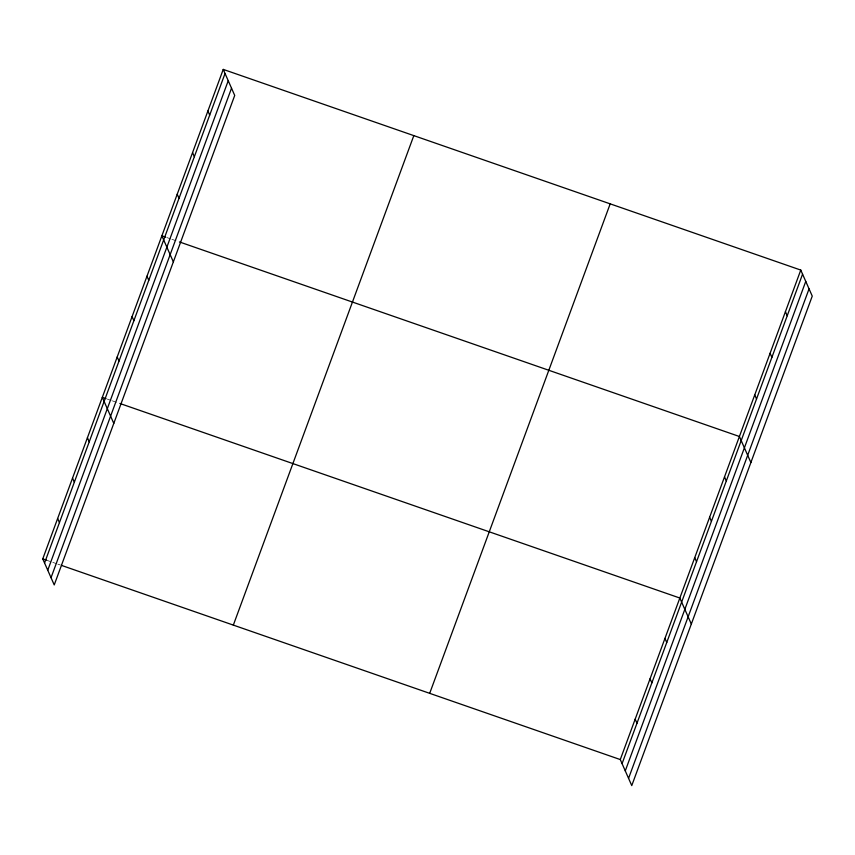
<?xml version="1.0" encoding="UTF-8"?>
<svg xmlns="http://www.w3.org/2000/svg" width="855" height="855" viewBox="0 0 855 855"><rect width="100%" height="100%" fill="white"/><g stroke="black" fill="none" stroke-linecap="round" stroke-linejoin="round"><path stroke-width="0.64" stroke-dasharray="4.28 3.21" d="M166.885 237.572L170.647 238.887M171.898 239.315L178.171 241.495M107.324 399.103L111.086 400.407M112.347 400.845L118.61 403.026M46.512 560.196L51.524 561.938M52.786 562.376L56.548 563.68M57.798 564.118L60.299 564.995"/><path stroke-width="1.28" d="M223.241 69.405L234.719 95.439L54.228 584.927L42.75 558.892L223.241 69.405L800.772 270.073L812.25 296.108L631.76 785.595L620.281 759.561L800.772 270.073M44.556 562.975L225.036 73.498M47.752 570.221L228.232 80.733M51.033 577.681L231.523 88.204M233.33 625.112L413.82 135.624M429.691 693.341L610.181 203.853M622.077 763.643L802.567 274.156M625.272 770.889L805.763 281.402M628.564 778.349L809.054 288.862M165.635 237.134L161.873 235.83L173.351 261.865M179.422 241.933L739.404 436.499L750.882 462.534M106.073 398.665L102.311 397.361L113.79 423.396M119.86 403.464L679.843 598.03L691.321 624.064M42.75 558.892L46.512 560.196M61.56 565.422L620.281 759.561M785.424 311.68L787.231 315.762M770.088 353.286L771.883 357.369M754.741 394.892L756.547 398.975M724.516 476.876L726.312 480.97M709.618 517.264L711.424 521.347M694.73 557.642L696.536 561.735M664.955 638.407L666.75 642.49M650.057 678.795L651.863 682.878M635.169 719.173L636.975 723.255M207.893 111.011L209.699 115.094M192.557 152.618L194.352 156.7M177.209 194.224L179.016 198.307M146.985 276.218L148.781 280.301M132.087 316.596L133.893 320.678M117.199 356.984L119.005 361.067M87.424 437.749L89.219 441.832M72.525 478.127L74.332 482.209M57.638 518.504L59.444 522.597"/></g></svg>
